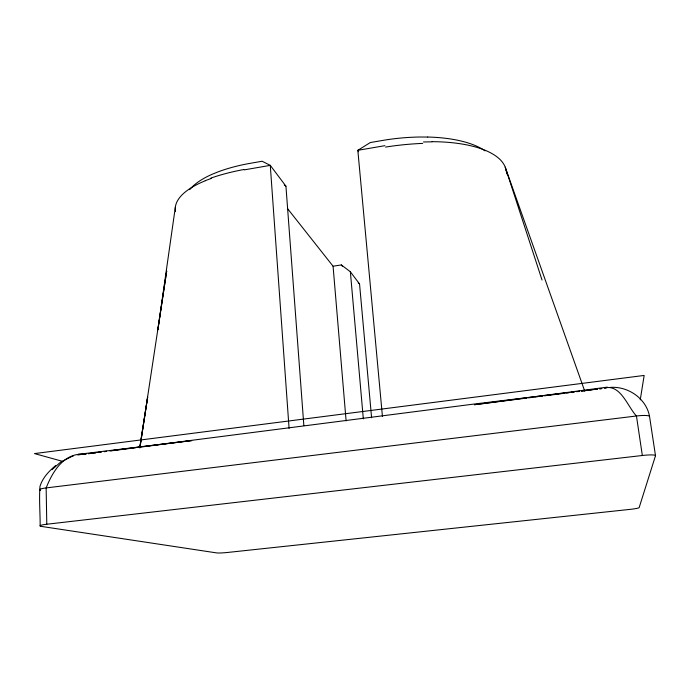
<?xml version="1.0" encoding="UTF-8"?>
<svg xmlns="http://www.w3.org/2000/svg" width="690" height="690" viewBox="0 0 690 690"><rect width="100%" height="100%" fill="white"/><g stroke="black" fill="none" stroke-linecap="round" stroke-linejoin="round"><path stroke-width="1.03" d="M175.398 206.828L157.855 329.855L166.695 271.015L139.992 446.982M139.863 447.948L147.677 396.983L139.76 447.344M640.251 399.855L644.158 375.438L34.5 453.58L62.454 461.317M655.5 455.736L639.147 507.624A9.091 0.776 -6.3 0 1 629.918 509.393L227.277 552.492A8.392 0.681 -4.5 0 1 216.651 552.906L41.555 526.436A12.567 1.397 -3.3 0 1 46.791 524.236L642.338 455.495A13.653 1.725 -6.9 0 1 655.5 455.736L649.566 416.596C646.452 398.57 628.038 385.995 610.21 387.418M51.923 469.674L60.668 462.084L71.337 456.737M55.605 465.586C48.938 471.184 42.487 477.929 39.968 486.459C39.02 499.595 40.201 512.843 40.149 526.013M604.38 388.065C620.586 383.623 627.797 407.04 636.456 415.992L642.338 455.495M205.292 180.659L211.58 178.305M72.26 456.426L73.175 456.142M244.26 169.869L270.273 165.367L285.936 186.179L303.85 425.54M604.837 388.091L606.588 387.789M77.78 455.012L80.514 454.572M384.908 145.685L357.834 150.308L382.45 416.588M287.471 208.527L333.072 266.211L341.352 264.943L350.365 271.774L359.55 283.978L371.591 417.743M95.824 452.7L88.363 453.692L95.858 452.769M97.963 452.416L101.154 451.993M104.354 451.562L106.493 451.277M109.684 450.855L474.927 403.943L568.784 392.541M607.295 387.125L474.384 404.72L526.556 398.096M142.709 446.818L191.725 440.599L78.487 454.313C61.444 456.521 51.888 473.504 46.152 487.916L46.791 524.236M97.954 452.502L101.206 452.088M104.345 451.691L106.553 451.415M110.736 450.881L129.677 448.474M130.988 448.31L135.939 447.681M137.379 447.5L141.157 447.017M528.557 397.845L532.827 397.302M534.931 397.035L538.114 396.629M540.21 396.362L542.366 396.086M544.488 395.819L564.67 393.257M566.611 393.015L568.922 392.714M571.932 392.334L574.235 392.041M577.271 391.661L579.548 391.368M581.541 391.118L592.227 389.764M594.366 389.488L597.6 389.074L581.584 390.988M599.705 388.815L601.852 388.539L599.714 388.789M570.915 392.282L574.115 391.894M576.245 391.635L579.445 391.247M78.487 454.313L86.233 453.994L82.317 454.382M423.488 141.976L431.992 141.838M427.74 137.051L420.15 137.008A99.058 39.278 -6.3 0 0 385.624 139.932L370.306 142.545L357.834 150.308L358.602 151.74M284.245 184.92L285.936 186.179M358.239 282.857L359.55 283.978M341.352 264.943L342.335 266.219M432.104 141.674A104.38 41.072 -7.7 0 1 503.579 163.901A108.597 42.357 -7 0 1 505.209 167.135L507.047 174.139M584.723 391.092L505.796 168.852M505.244 167.127L542.03 280.011M350.365 271.774L363.328 418.865M333.072 266.211L346.113 420.883M289.084 428.395L270.273 165.367L262.14 161.244L247.486 163.815A97.23 37.665 -3.5 0 0 218.195 171.819L212.58 174.087A91.874 35.716 -3.4 0 0 189.733 189.638M649.566 416.596A13.533 2.156 -7.3 0 0 636.456 415.992L46.152 487.916A12.463 1.751 -2.8 0 0 40.477 490.426M175.553 211.632A102.819 38.485 -2.2 0 1 175.941 204.387A102.293 38.286 -2.1 0 1 205.43 180.711M210.924 178.089A107.235 36.147 -4.1 0 1 243.863 169.516M427.748 137.034A93.65 37.312 -6.3 0 1 485.01 150.851M385.546 147.065A109.279 36.07 -6.9 0 1 422.685 143.391"/></g></svg>
